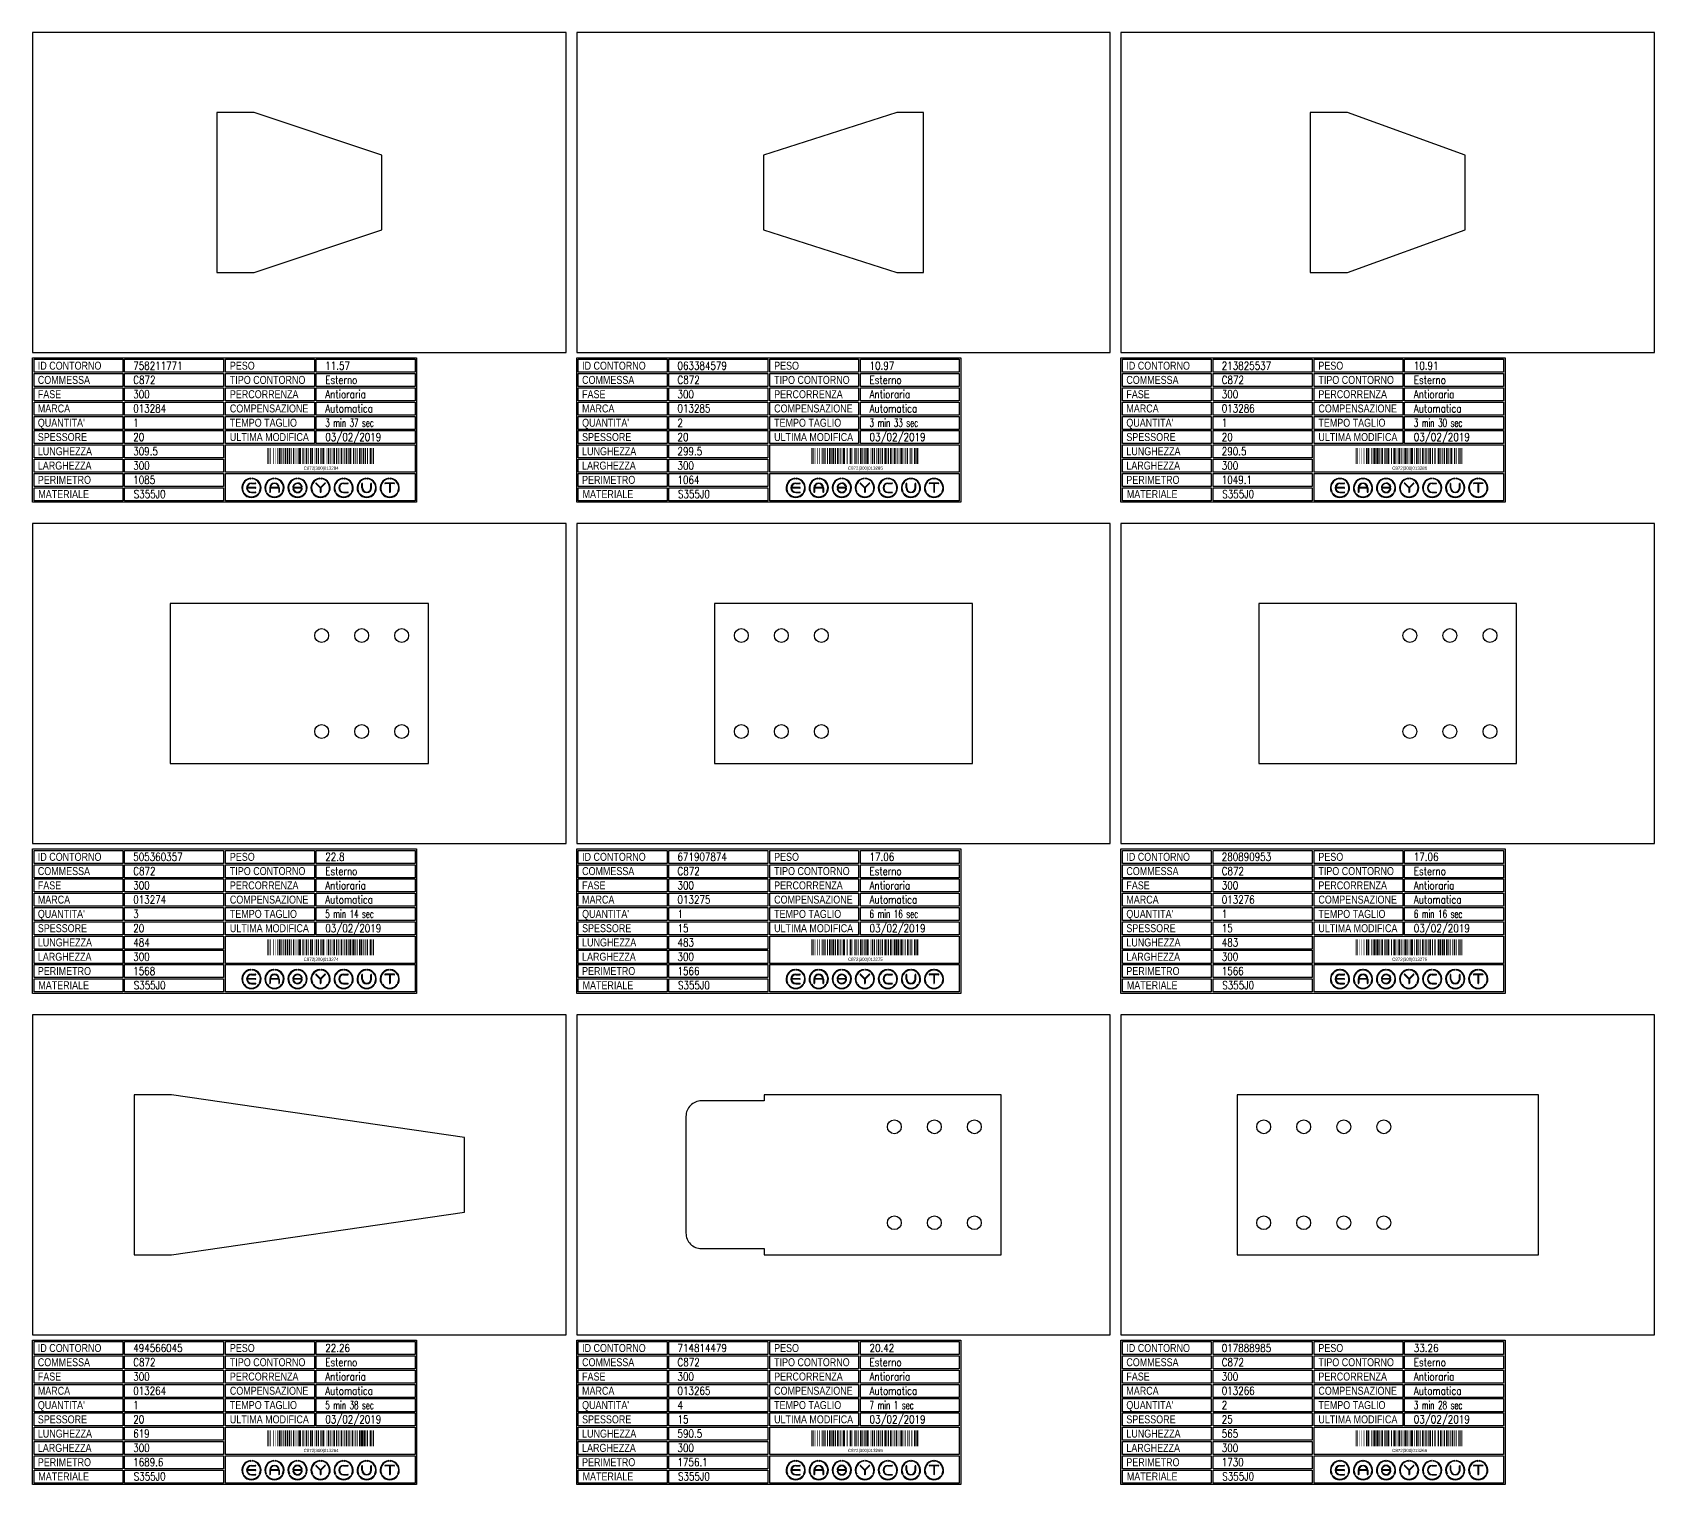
# Model space of a CAD drawing. Header units: millimetres. Extents: x 10000 to 53102, y 10000 to 35064.
# Drawn here: x 17140 to 20180, y 31420 to 34143 of the extents above; entities that cross this region are included whole.
import ezdxf
from ezdxf.enums import TextEntityAlignment as Align

# ---------------------------------------------------------------- set-up
doc = ezdxf.new("R2010")
doc.units = ezdxf.units.MM
doc.styles.add('EasyCutStyle', font='romans.shx', dxfattribs={"width": 0.8})
doc.styles.add('EasyCutStyle1', font='arial.ttf', dxfattribs={"width": 0.8})

# ---------------------------------------------------------------- blocks, each defined once
blk = doc.blocks.new('BlockShape01')
at = {"color": 253}
blk.add_lwpolyline([(0, 0), (720, 0), (720, -271), (0, -271)], close=True, dxfattribs=at)
at = {"color": 2}
for points in [[(3, -2.9), (169.3, -2.9), (169.3, -27.3), (3, -27.3)], [(3, -2.9), (169.3, -2.9), (169.3, -27.3), (3, -27.3)], [(3, -29.6), (169.3, -29.6), (169.3, -54), (3, -54)], [(361.9, -2.9), (528.3, -2.9), (528.3, -27.3), (361.9, -27.3)], [(361.9, -29.6), (528.3, -29.6), (528.3, -54), (361.9, -54)], [(3, -56.4), (169.3, -56.4), (169.3, -80.8), (3, -80.8)], [(361.9, -56.4), (528.3, -56.4), (528.3, -80.8), (361.9, -80.8)], [(3, -83.1), (169.3, -83.1), (169.3, -107.6), (3, -107.6)], [(361.9, -83.1), (528.3, -83.1), (528.3, -107.6), (361.9, -107.6)], [(3, -109.9), (169.3, -109.9), (169.3, -134.3), (3, -134.3)], [(361.9, -109.9), (528.3, -109.9), (528.3, -134.3), (361.9, -134.3)], [(3, -136.7), (169.3, -136.7), (169.3, -161.1), (3, -161.1)], [(361.9, -136.7), (528.3, -136.7), (528.3, -161.1), (361.9, -161.1)], [(3, -163.4), (169.3, -163.4), (169.3, -187.9), (3, -187.9)], [(3, -190.2), (169.3, -190.2), (169.3, -214.6), (3, -214.6)], [(3, -217), (169.3, -217), (169.3, -241.4), (3, -241.4)], [(3, -243.7), (169.3, -243.7), (169.3, -268.1), (3, -268.1)]]:
    blk.add_lwpolyline(points, close=True, dxfattribs=at)
at = {"color": 1}
for points in [[(172.7, -2.9), (358.1, -2.9), (358.1, -27.3), (172.7, -27.3)], [(172.7, -29.6), (358.1, -29.6), (358.1, -54), (172.7, -54)], [(531.6, -2.9), (717, -2.9), (717, -27.3), (531.6, -27.3)], [(531.6, -29.6), (717, -29.6), (717, -54), (531.6, -54)], [(172.7, -56.4), (358.1, -56.4), (358.1, -80.8), (172.7, -80.8)], [(531.6, -56.4), (717, -56.4), (717, -80.8), (531.6, -80.8)], [(172.7, -83.1), (358.1, -83.1), (358.1, -107.6), (172.7, -107.6)], [(531.6, -83.1), (717, -83.1), (717, -107.6), (531.6, -107.6)], [(172.7, -109.9), (358.1, -109.9), (358.1, -134.3), (172.7, -134.3)], [(531.6, -109.9), (717, -109.9), (717, -134.3), (531.6, -134.3)], [(172.7, -136.7), (358.1, -136.7), (358.1, -161.1), (172.7, -161.1)], [(531.6, -136.7), (717, -136.7), (717, -161.1), (531.6, -161.1)], [(172.7, -163.4), (358.1, -163.4), (358.1, -187.9), (172.7, -187.9)], [(361.9, -163.4), (717, -163.4), (717, -214.6), (361.9, -214.6)], [(172.7, -190.2), (358.1, -190.2), (358.1, -214.6), (172.7, -214.6)], [(172.7, -217), (358.1, -217), (358.1, -241.4), (172.7, -241.4)], [(361.9, -217), (717, -217), (717, -268.1), (361.9, -268.1)], [(172.7, -243.7), (358.1, -243.7), (358.1, -268.1), (172.7, -268.1)]]:
    blk.add_lwpolyline(points, close=True, dxfattribs=at)
at = {"color": 161, "style": 'EasyCutStyle1', "width": 0.8}
for s, p in [('ID CONTORNO', (10.1, -22.4)), ('PESO', (370, -22.4)), ('COMMESSA', (10.1, -49.1)), ('FASE', (10.1, -75.9)), ('TIPO CONTORNO', (370, -49.1)), ('PERCORRENZA', (370, -75.9)), ('MARCA', (10.1, -102.6)), ('COMPENSAZIONE', (370, -102.6)), ("QUANTITA'", (10.1, -129.4)), ('TEMPO TAGLIO', (370, -129.4)), ('SPESSORE', (10.1, -156.2)), ('ULTIMA MODIFICA', (370, -156.2)), ('LUNGHEZZA', (10.1, -182.9)), ('LARGHEZZA', (10.1, -209.7)), ('PERIMETRO', (10.1, -236.5)), ('MATERIALE', (11, -263.2))]:
    blk.add_text(s, height=15, dxfattribs=at).set_placement(p)
at = {"style": 'EasyCutStyle'}
for tag, p, width in [('IDSHAPE', (188.9, -22.4), 0.8), ('WEIGTHSHAPE', (548.8, -22.4), 0.8), ('ORDERSHAPE', (188.9, -49.1), 0.8), ('TYPESHAPE', (548.8, -49.1), 0.8), ('PHASESHAPE', (188.9, -75.9), 0.8), ('MKSHAPE', (188.9, -102.6), 0.8), ('JOUSHAPE', (548.8, -75.9), 0.8), ('COMPSHAPE', (548.8, -102.6), 0.8), ('QTASHAPE', (188.9, -129.4), 0.8), ('TIMECUTSHAPE', (548.8, -129.4), 0.65), ('TKSHAPE', (188.9, -156.2), 0.8), ('LASTMODIFYSHAPE', (548.8, -156.2), 0.8), ('LENGTHSHAPE', (188.9, -182.9), 0.8), ('HEIGHTSHAPE', (188.9, -209.7), 0.8), ('PERIMETERSHAPE', (188.9, -236.5), 0.8), ('MATSHAPE', (189.8, -263.2), 0.8)]:
    blk.add_attdef(tag, p, '', height=15, dxfattribs=dict(at, width=width))
blk = doc.blocks.new('Logo')
for color, points in [(140, [(-144.9, -7.2, -1), (-145.9, -7.6, -0.520567), (-131.2, 17.9, -1), (-131.1, 16.9, 0.520567)]), (256, [(-121.7, 0.5), (-137.5, 0.5, -0.394366), (-129.6, 7.9), (-121.7, 7.9, 1), (-121.7, 9), (-129.6, 9, 1), (-129.6, -9), (-121.7, -9, 1), (-121.7, -7.9), (-129.6, -7.9, -0.394366), (-137.5, -0.5), (-121.7, -0.5, 1)]), (140, [(-114.3, -7.2, 1), (-113.3, -7.6, 0.520567), (-128, 17.9, 0.916853), (-128.2, 16.9, 0.043377), (-128.1, 16.9, -0.520567)]), (140, [(-101.7, -7.2, -1), (-102.7, -7.6, -0.520567), (-88, 17.9, -1), (-87.9, 16.9, 0.520567)]), (140, [(-71.1, -7.2, 1), (-70.1, -7.6, 0.520567), (-84.8, 17.9, 1), (-84.9, 16.9, -0.520567)]), (140, [(-58.5, -7.2, -1), (-59.5, -7.6, -0.520567), (-44.8, 17.9, -1), (-44.7, 16.9, 0.520567)]), (256, [(-36.6, -0.5, -0.486114), (-35.5, -1.9, -0.776377), (-50.9, -2, 1), (-51.9, -2.3, 0.776377), (-34.5, -2.1, 0.486114), (-36.6, 0.5), (-49.8, 0.5, -0.486114), (-50.9, 1.9, -0.776377), (-35.5, 2, 1), (-34.5, 2.3, 0.776377), (-51.9, 2.1, 0.486114), (-49.8, -0.5)]), (140, [(-27.9, -7.2, 1), (-26.9, -7.6, 0.520567), (-41.6, 17.9, 1), (-41.7, 16.9, -0.520567)]), (140, [(-15.3, -7.2, -1), (-16.3, -7.6, -0.520567), (-1.6, 17.9, -1), (-1.5, 16.9, 0.520567)]), (256, [(0, 0.8), (-8.1, 8.8, 1), (-8.8, 8.1), (-0.5, -0.2), (-0.5, -7.9, 1), (0.5, -7.9), (0.5, -0.2), (8.8, 8.1, 1), (8.1, 8.8)]), (140, [(15.3, -7.2, 1), (16.3, -7.6, 0.520567), (1.6, 17.9, 1), (1.5, 16.9, -0.520567)]), (140, [(27.9, -7.2, -1), (26.9, -7.6, -0.520567), (41.6, 17.9, -1), (41.7, 16.9, 0.520567)]), (256, [(43.2, -9), (51.1, -9, 1), (51.1, -7.9), (43.2, -7.9, -1), (43.2, 7.9), (51.1, 7.9, 1), (51.1, 9), (43.2, 9, 1)]), (140, [(58.5, -7.2, 1), (59.5, -7.6, 0.520567), (44.8, 17.9, 1), (44.7, 16.9, -0.520567)]), (140, [(71.1, -7.2, -1), (70.1, -7.6, -0.520567), (84.8, 17.9, -1), (84.9, 16.9, 0.520567)]), (256, [(78.5, 0), (78.5, 7.9, 1), (77.4, 7.9), (77.4, 0, 1), (95.4, 0), (95.4, 7.9, 1), (94.3, 7.9), (94.3, 0, -1)]), (140, [(101.7, -7.2, 1), (102.7, -7.6, 0.520567), (88, 17.9, 1), (87.9, 16.9, -0.520567)]), (140, [(114.3, -7.2, -1), (113.3, -7.6, -0.520567), (128, 17.9, -1), (128.1, 16.9, 0.520567)]), (256, [(121.1, 9, 1), (121.1, 7.9), (129.1, 7.9), (129.1, -7.9, 1), (130.1, -7.9), (130.1, 7.9), (138.1, 7.9, 1), (138.1, 9)]), (140, [(144.9, -7.2, 1), (145.9, -7.6, 0.520567), (131.2, 17.9, 1), (131.1, 16.9, -0.520567)]), (140, [(-114.9, -10.3, 1), (-115.7, -9.7, -0.520567), (-143.5, -9.7, 1), (-144.3, -10.3, 0.520567)]), (140, [(-71.7, -10.3, 1), (-72.5, -9.7, -0.520567), (-100.3, -9.7, 1), (-101.1, -10.3, 0.520567)]), (140, [(-28.5, -10.3, 1), (-29.3, -9.7, -0.520567), (-57.1, -9.7, 1), (-57.9, -10.3, 0.520567)]), (140, [(14.7, -10.3, 1), (13.9, -9.7, -0.520567), (-13.9, -9.7, 1), (-14.7, -10.3, 0.520567)]), (140, [(57.9, -10.3, 1), (57.1, -9.7, -0.520567), (29.3, -9.7, 1), (28.5, -10.3, 0.520567)]), (140, [(101.1, -10.3, 1), (100.3, -9.7, -0.520567), (72.5, -9.7, 1), (71.7, -10.3, 0.520567)]), (140, [(144.3, -10.3, 1), (143.5, -9.7, -0.520567), (115.7, -9.7, 1), (114.9, -10.3, 0.520567)])]:
    blk.add_hatch(color=color).paths.add_polyline_path(points)
h = blk.add_hatch(color=256)
h.paths.add_polyline_path([(-78.5, -0.5), (-78.5, -7.9, 1), (-77.4, -7.9), (-77.4, 0, 1), (-95.4, 0), (-95.4, -7.9, 1), (-94.3, -7.9), (-94.3, -0.5)])
h.paths.add_polyline_path([(-94.3, 0.5, -0.933992), (-78.5, 0.5)], flags=16)
for p, q in [((-121.7, 0.5), (-137.5, 0.5)), ((-129.6, 9), (-121.7, 9)), ((-129.6, 7.9), (-121.7, 7.9)), ((-95.4, 0), (-95.4, -7.9)), ((-78.5, 0.5), (-94.3, 0.5)), ((-77.4, 0), (-77.4, -7.9)), ((-36.6, 0.5), (-49.8, 0.5)), ((-0.5, -0.2), (-8.8, 8.1)), ((0, 0.8), (-8.1, 8.8)), ((0, 0.8), (8.1, 8.8)), ((0.5, -0.2), (8.8, 8.1)), ((43.2, 9), (51.1, 9)), ((43.2, 7.9), (51.1, 7.9)), ((77.4, 0), (77.4, 7.9)), ((78.5, 0), (78.5, 7.9)), ((94.3, 0), (94.3, 7.9)), ((95.4, 0), (95.4, 7.9)), ((138.1, 9), (121.1, 9)), ((129.1, 7.9), (121.1, 7.9)), ((129.1, 7.9), (129.1, -7.9)), ((130.1, 7.9), (130.1, -7.9)), ((138.1, 7.9), (130.1, 7.9)), ((-121.7, -0.5), (-137.5, -0.5)), ((-129.6, -7.9), (-121.7, -7.9)), ((-129.6, -9), (-121.7, -9)), ((-94.3, -0.5), (-94.3, -7.9)), ((-78.5, -0.5), (-94.3, -0.5)), ((-78.5, -0.5), (-78.5, -7.9)), ((-36.6, -0.5), (-49.8, -0.5)), ((-0.5, -0.2), (-0.5, -7.9)), ((0.5, -0.2), (0.5, -7.9)), ((43.2, -7.9), (51.1, -7.9)), ((43.2, -9), (51.1, -9))]:
    blk.add_line(p, q)
at = {"color": 140}
for centre, radius, start, end in [((-129.6, 0), 18, 95, 205), ((-129.6, 0), 16.9, 95, 205), ((-131.1, 17.4), 0.54, 275, 95), ((-128.1, 17.4), 0.54, 85, 265), ((-129.6, 0), 16.9, 335, 85), ((-129.6, 0), 18, 335, 85), ((-86.4, 0), 18, 95, 205), ((-86.4, 0), 16.9, 95, 205), ((-87.9, 17.4), 0.54, 275, 95), ((-84.9, 17.4), 0.54, 85, 265), ((-86.4, 0), 16.9, 335, 85), ((-86.4, 0), 18, 335, 85), ((-43.2, 0), 18, 95, 205), ((-43.2, 0), 16.9, 95, 205), ((-44.7, 17.4), 0.54, 275, 95), ((-41.7, 17.4), 0.54, 85, 265), ((-43.2, 0), 16.9, 335, 85), ((-43.2, 0), 18, 335, 85), ((0, 0), 18, 95, 205), ((0, 0), 16.9, 95, 205), ((-1.5, 17.4), 0.54, 275, 95), ((1.5, 17.4), 0.54, 85, 265), ((0, 0), 16.9, 335, 85), ((0, 0), 18, 335, 85), ((43.2, 0), 18, 95, 205), ((43.2, 0), 16.9, 95, 205), ((41.7, 17.4), 0.54, 275, 95), ((44.7, 17.4), 0.54, 85, 265), ((43.2, 0), 16.9, 335, 85), ((43.2, 0), 18, 335, 85), ((86.4, 0), 18, 95, 205), ((86.4, 0), 16.9, 95, 205), ((84.9, 17.4), 0.54, 275, 95), ((87.9, 17.4), 0.54, 85, 265), ((86.4, 0), 16.9, 335, 85), ((86.4, 0), 18, 335, 85), ((129.6, 0), 18, 95, 205), ((129.6, 0), 16.9, 95, 205), ((128.1, 17.4), 0.54, 275, 95), ((131.1, 17.4), 0.54, 85, 265), ((129.6, 0), 16.9, 335, 85), ((129.6, 0), 18, 335, 85), ((-145.4, -7.4), 0.54, 205, 25), ((-143.9, -10), 0.54, 35, 215), ((-129.6, 0), 18, 215, 325), ((-129.6, 0), 16.9, 215, 325), ((-115.3, -10), 0.54, 325, 145), ((-113.8, -7.4), 0.54, 155, 335), ((-102.2, -7.4), 0.54, 205, 25), ((-100.7, -10), 0.54, 35, 215), ((-86.4, 0), 18, 215, 325), ((-86.4, 0), 16.9, 215, 325), ((-72.1, -10), 0.54, 325, 145), ((-70.6, -7.4), 0.54, 155, 335), ((-59, -7.4), 0.54, 205, 25), ((-57.5, -10), 0.54, 35, 215), ((-43.2, 0), 18, 215, 325), ((-43.2, 0), 16.9, 215, 325), ((-28.9, -10), 0.54, 325, 145), ((-27.4, -7.4), 0.54, 155, 335), ((-15.8, -7.4), 0.54, 205, 25), ((-14.3, -10), 0.54, 35, 215), ((0, 0), 18, 215, 325), ((0, 0), 16.9, 215, 325), ((14.3, -10), 0.54, 325, 145), ((15.8, -7.4), 0.54, 155, 335), ((27.4, -7.4), 0.54, 205, 25), ((28.9, -10), 0.54, 35, 215), ((43.2, 0), 18, 215, 325), ((43.2, 0), 16.9, 215, 325), ((57.5, -10), 0.54, 325, 145), ((59, -7.4), 0.54, 155, 335), ((70.6, -7.4), 0.54, 205, 25), ((72.1, -10), 0.54, 35, 215), ((86.4, 0), 18, 215, 325), ((86.4, 0), 16.9, 215, 325), ((100.7, -10), 0.54, 325, 145), ((102.2, -7.4), 0.54, 155, 335), ((113.8, -7.4), 0.54, 205, 25), ((115.3, -10), 0.54, 35, 215), ((129.6, 0), 18, 215, 325), ((129.6, 0), 16.9, 215, 325), ((143.9, -10), 0.54, 325, 145), ((145.4, -7.4), 0.54, 155, 335)]:
    blk.add_arc(centre, radius, start, end, dxfattribs=at)
for centre, radius, start, end in [((-129.6, 0), 9, 90, 270), ((-129.6, 0), 7.92, 90, 176.0904), ((-121.7, 8.5), 0.54, 270, 90), ((-121.7, 0), 0.54, 270, 90), ((-86.4, 0), 9, 0, 180), ((-86.4, 0), 7.92, 3.9096, 176.0904), ((-49.8, 1.6), 2.16, 166.2998, 270), ((-43.2, 0), 9, 15, 166.2998), ((-43.2, 0), 7.92, 15, 166.2998), ((-49.8, 1.6), 1.08, 166.2998, 270), ((-36.6, -1.6), 2.16, 346.2998, 90), ((-35, 2.2), 0.54, 195, 15), ((-8.5, 8.5), 0.54, 45, 225), ((8.5, 8.5), 0.54, 315, 135), ((43.2, 0), 9, 90, 270), ((43.2, 0), 7.92, 90, 270), ((51.1, 8.5), 0.54, 270, 90), ((77.9, 7.9), 0.54, 0, 180), ((86.4, 0), 9, 180, 0), ((86.4, 0), 7.92, 180, 0), ((94.9, 7.9), 0.54, 0, 180), ((121.1, 8.5), 0.54, 90, 270), ((138.1, 8.5), 0.54, 270, 90), ((-129.6, 0), 7.92, 183.9096, 270), ((-121.7, -8.5), 0.54, 270, 90), ((-94.9, -7.9), 0.54, 180, 0), ((-77.9, -7.9), 0.54, 180, 0), ((-51.4, -2.2), 0.54, 15, 195), ((-43.2, 0), 9, 195, 346.2998), ((-43.2, 0), 7.92, 195, 346.2998), ((-36.6, -1.6), 1.08, 346.2998, 90), ((0, -7.9), 0.54, 180, 0), ((51.1, -8.5), 0.54, 270, 90), ((129.6, -7.9), 0.54, 180, 0)]:
    blk.add_arc(centre, radius, start, end)
blk = doc.blocks.new('494566045_128', base_point=(349.5, -370))
at = {"linetype": 'Continuous'}
for points, const_width in [([(350.5, -370), (350.5, -340)], 2), ([(353, -370), (353, -340)], 1), ([(356, -370), (356, -340)], 1), ([(361, -370), (361, -340)], 1), ([(365, -370), (365, -340)], 1), ([(369.5, -370), (369.5, -340)], 2), ([(373, -370), (373, -340)], 3), ([(376, -370), (376, -340)], 1), ([(379.5, -370), (379.5, -340)], 2), ([(384, -370), (384, -340)], 3), ([(387.5, -370), (387.5, -340)], 2), ([(391, -370), (391, -340)], 3), ([(394.5, -370), (394.5, -340)], 2), ([(399, -370), (399, -340)], 3), ([(403, -370), (403, -340)], 1), ([(405, -370), (405, -340)], 1), ([(407, -370), (407, -340)], 1), ([(410.5, -370), (410.5, -340)], 4), ([(416.5, -370), (416.5, -340)], 2), ([(420, -370), (420, -340)], 1), ([(423, -370), (423, -340)], 3), ([(427, -370), (427, -340)], 1), ([(431, -370), (431, -340)], 3), ([(434.5, -370), (434.5, -340)], 2), ([(438, -370), (438, -340)], 1), ([(442, -370), (442, -340)], 3), ([(445.5, -370), (445.5, -340)], 2), ([(449, -370), (449, -340)], 1), ([(451, -370), (451, -340)], 1), ([(454.5, -370), (454.5, -340)], 4), ([(460, -370), (460, -340)], 1), ([(464, -370), (464, -340)], 3), ([(467.5, -370), (467.5, -340)], 2), ([(471, -370), (471, -340)], 1), ([(475, -370), (475, -340)], 3), ([(479.5, -370), (479.5, -340)], 2), ([(482.5, -370), (482.5, -340)], 2), ([(486, -370), (486, -340)], 1), ([(489, -370), (489, -340)], 3), ([(493.5, -370), (493.5, -340)], 2), ([(498, -370), (498, -340)], 3), ([(502, -370), (502, -340)], 1), ([(504.5, -370), (504.5, -340)], 2), ([(509, -370), (509, -340)], 3), ([(512, -370), (512, -340)], 1), ([(515.5, -370), (515.5, -340)], 2), ([(519, -370), (519, -340)], 1), ([(523, -370), (523, -340)], 3), ([(527.5, -370), (527.5, -340)], 4), ([(531.5, -370), (531.5, -340)], 2), ([(534.5, -370), (534.5, -340)], 2), ([(537.5, -370), (537.5, -340)], 2), ([(543, -370), (543, -340)], 3), ([(546, -370), (546, -340)], 1), ([(548.5, -370), (548.5, -340)], 2)]:
    blk.add_lwpolyline(points, dxfattribs=dict(at, const_width=const_width))
blk.add_text('C872|300|013264', height=6).set_placement((450.5, -380.5), align=Align.CENTER)
blk = doc.blocks.new('714814479_128', base_point=(335.2, -370))
at = {"linetype": 'Continuous'}
for points, const_width in [([(336.2, -370), (336.2, -340)], 2), ([(338.7, -370), (338.7, -340)], 1), ([(341.7, -370), (341.7, -340)], 1), ([(346.7, -370), (346.7, -340)], 1), ([(350.7, -370), (350.7, -340)], 1), ([(355.2, -370), (355.2, -340)], 2), ([(358.7, -370), (358.7, -340)], 3), ([(361.7, -370), (361.7, -340)], 1), ([(365.2, -370), (365.2, -340)], 2), ([(369.7, -370), (369.7, -340)], 3), ([(373.2, -370), (373.2, -340)], 2), ([(376.7, -370), (376.7, -340)], 3), ([(380.2, -370), (380.2, -340)], 2), ([(384.7, -370), (384.7, -340)], 3), ([(388.7, -370), (388.7, -340)], 1), ([(390.7, -370), (390.7, -340)], 1), ([(392.7, -370), (392.7, -340)], 1), ([(396.2, -370), (396.2, -340)], 4), ([(402.2, -370), (402.2, -340)], 2), ([(405.7, -370), (405.7, -340)], 1), ([(408.7, -370), (408.7, -340)], 3), ([(412.7, -370), (412.7, -340)], 1), ([(416.7, -370), (416.7, -340)], 3), ([(420.2, -370), (420.2, -340)], 2), ([(423.7, -370), (423.7, -340)], 1), ([(427.7, -370), (427.7, -340)], 3), ([(431.2, -370), (431.2, -340)], 2), ([(434.7, -370), (434.7, -340)], 1), ([(436.7, -370), (436.7, -340)], 1), ([(440.2, -370), (440.2, -340)], 4), ([(445.7, -370), (445.7, -340)], 1), ([(449.7, -370), (449.7, -340)], 3), ([(453.2, -370), (453.2, -340)], 2), ([(456.7, -370), (456.7, -340)], 1), ([(460.7, -370), (460.7, -340)], 3), ([(465.2, -370), (465.2, -340)], 2), ([(468.2, -370), (468.2, -340)], 2), ([(471.7, -370), (471.7, -340)], 1), ([(474.7, -370), (474.7, -340)], 3), ([(479.2, -370), (479.2, -340)], 2), ([(483.7, -370), (483.7, -340)], 3), ([(487.7, -370), (487.7, -340)], 1), ([(490.2, -370), (490.2, -340)], 2), ([(494.7, -370), (494.7, -340)], 3), ([(497.7, -370), (497.7, -340)], 1), ([(501.2, -370), (501.2, -340)], 2), ([(504.7, -370), (504.7, -340)], 3), ([(508.7, -370), (508.7, -340)], 1), ([(511.7, -370), (511.7, -340)], 1), ([(514.7, -370), (514.7, -340)], 1), ([(518.2, -370), (518.2, -340)], 2), ([(523.2, -370), (523.2, -340)], 2), ([(528.7, -370), (528.7, -340)], 3), ([(531.7, -370), (531.7, -340)], 1), ([(534.2, -370), (534.2, -340)], 2)]:
    blk.add_lwpolyline(points, dxfattribs=dict(at, const_width=const_width))
blk.add_text('C872|300|013265', height=6).set_placement((436.2, -380.5), align=Align.CENTER)
blk = doc.blocks.new('017888985_128', base_point=(322.5, -370))
at = {"linetype": 'Continuous'}
for points, const_width in [([(323.5, -370), (323.5, -340)], 2), ([(326, -370), (326, -340)], 1), ([(329, -370), (329, -340)], 1), ([(334, -370), (334, -340)], 1), ([(338, -370), (338, -340)], 1), ([(342.5, -370), (342.5, -340)], 2), ([(346, -370), (346, -340)], 3), ([(349, -370), (349, -340)], 1), ([(352.5, -370), (352.5, -340)], 2), ([(357, -370), (357, -340)], 3), ([(360.5, -370), (360.5, -340)], 2), ([(364, -370), (364, -340)], 3), ([(367.5, -370), (367.5, -340)], 2), ([(372, -370), (372, -340)], 3), ([(376, -370), (376, -340)], 1), ([(378, -370), (378, -340)], 1), ([(380, -370), (380, -340)], 1), ([(383.5, -370), (383.5, -340)], 4), ([(389.5, -370), (389.5, -340)], 2), ([(393, -370), (393, -340)], 1), ([(396, -370), (396, -340)], 3), ([(400, -370), (400, -340)], 1), ([(404, -370), (404, -340)], 3), ([(407.5, -370), (407.5, -340)], 2), ([(411, -370), (411, -340)], 1), ([(415, -370), (415, -340)], 3), ([(418.5, -370), (418.5, -340)], 2), ([(422, -370), (422, -340)], 1), ([(424, -370), (424, -340)], 1), ([(427.5, -370), (427.5, -340)], 4), ([(433, -370), (433, -340)], 1), ([(437, -370), (437, -340)], 3), ([(440.5, -370), (440.5, -340)], 2), ([(444, -370), (444, -340)], 1), ([(448, -370), (448, -340)], 3), ([(452.5, -370), (452.5, -340)], 2), ([(455.5, -370), (455.5, -340)], 2), ([(459, -370), (459, -340)], 1), ([(462, -370), (462, -340)], 3), ([(466.5, -370), (466.5, -340)], 2), ([(471, -370), (471, -340)], 3), ([(475, -370), (475, -340)], 1), ([(477.5, -370), (477.5, -340)], 2), ([(482, -370), (482, -340)], 3), ([(485, -370), (485, -340)], 1), ([(488.5, -370), (488.5, -340)], 2), ([(493, -370), (493, -340)], 3), ([(496, -370), (496, -340)], 1), ([(499.5, -370), (499.5, -340)], 2), ([(504, -370), (504, -340)], 3), ([(508, -370), (508, -340)], 1), ([(510.5, -370), (510.5, -340)], 2), ([(516, -370), (516, -340)], 3), ([(519, -370), (519, -340)], 1), ([(521.5, -370), (521.5, -340)], 2)]:
    blk.add_lwpolyline(points, dxfattribs=dict(at, const_width=const_width))
blk.add_text('C872|300|013266', height=6).set_placement((423.5, -380.5), align=Align.CENTER)
blk = doc.blocks.new('505360357_128', base_point=(282, -370))
at = {"linetype": 'Continuous'}
for points, const_width in [([(283, -370), (283, -340)], 2), ([(285.5, -370), (285.5, -340)], 1), ([(288.5, -370), (288.5, -340)], 1), ([(293.5, -370), (293.5, -340)], 1), ([(297.5, -370), (297.5, -340)], 1), ([(302, -370), (302, -340)], 2), ([(305.5, -370), (305.5, -340)], 3), ([(308.5, -370), (308.5, -340)], 1), ([(312, -370), (312, -340)], 2), ([(316.5, -370), (316.5, -340)], 3), ([(320, -370), (320, -340)], 2), ([(323.5, -370), (323.5, -340)], 3), ([(327, -370), (327, -340)], 2), ([(331.5, -370), (331.5, -340)], 3), ([(335.5, -370), (335.5, -340)], 1), ([(337.5, -370), (337.5, -340)], 1), ([(339.5, -370), (339.5, -340)], 1), ([(343, -370), (343, -340)], 4), ([(349, -370), (349, -340)], 2), ([(352.5, -370), (352.5, -340)], 1), ([(355.5, -370), (355.5, -340)], 3), ([(359.5, -370), (359.5, -340)], 1), ([(363.5, -370), (363.5, -340)], 3), ([(367, -370), (367, -340)], 2), ([(370.5, -370), (370.5, -340)], 1), ([(374.5, -370), (374.5, -340)], 3), ([(378, -370), (378, -340)], 2), ([(381.5, -370), (381.5, -340)], 1), ([(383.5, -370), (383.5, -340)], 1), ([(387, -370), (387, -340)], 4), ([(392.5, -370), (392.5, -340)], 1), ([(396.5, -370), (396.5, -340)], 3), ([(400, -370), (400, -340)], 2), ([(403.5, -370), (403.5, -340)], 1), ([(407.5, -370), (407.5, -340)], 3), ([(412, -370), (412, -340)], 2), ([(415, -370), (415, -340)], 2), ([(418.5, -370), (418.5, -340)], 1), ([(421.5, -370), (421.5, -340)], 3), ([(426, -370), (426, -340)], 2), ([(430.5, -370), (430.5, -340)], 3), ([(434.5, -370), (434.5, -340)], 1), ([(437.5, -370), (437.5, -340)], 3), ([(441, -370), (441, -340)], 2), ([(444.5, -370), (444.5, -340)], 3), ([(448, -370), (448, -340)], 2), ([(451.5, -370), (451.5, -340)], 1), ([(455.5, -370), (455.5, -340)], 3), ([(459, -370), (459, -340)], 2), ([(463, -370), (463, -340)], 2), ([(467, -370), (467, -340)], 2), ([(470, -370), (470, -340)], 2), ([(475.5, -370), (475.5, -340)], 3), ([(478.5, -370), (478.5, -340)], 1), ([(481, -370), (481, -340)], 2)]:
    blk.add_lwpolyline(points, dxfattribs=dict(at, const_width=const_width))
blk.add_text('C872|300|013274', height=6).set_placement((383, -380.5), align=Align.CENTER)
blk = doc.blocks.new('671907874_128', base_point=(281.5, -370))
at = {"linetype": 'Continuous'}
for points, const_width in [([(282.5, -370), (282.5, -340)], 2), ([(285, -370), (285, -340)], 1), ([(288, -370), (288, -340)], 1), ([(293, -370), (293, -340)], 1), ([(297, -370), (297, -340)], 1), ([(301.5, -370), (301.5, -340)], 2), ([(305, -370), (305, -340)], 3), ([(308, -370), (308, -340)], 1), ([(311.5, -370), (311.5, -340)], 2), ([(316, -370), (316, -340)], 3), ([(319.5, -370), (319.5, -340)], 2), ([(323, -370), (323, -340)], 3), ([(326.5, -370), (326.5, -340)], 2), ([(331, -370), (331, -340)], 3), ([(335, -370), (335, -340)], 1), ([(337, -370), (337, -340)], 1), ([(339, -370), (339, -340)], 1), ([(342.5, -370), (342.5, -340)], 4), ([(348.5, -370), (348.5, -340)], 2), ([(352, -370), (352, -340)], 1), ([(355, -370), (355, -340)], 3), ([(359, -370), (359, -340)], 1), ([(363, -370), (363, -340)], 3), ([(366.5, -370), (366.5, -340)], 2), ([(370, -370), (370, -340)], 1), ([(374, -370), (374, -340)], 3), ([(377.5, -370), (377.5, -340)], 2), ([(381, -370), (381, -340)], 1), ([(383, -370), (383, -340)], 1), ([(386.5, -370), (386.5, -340)], 4), ([(392, -370), (392, -340)], 1), ([(396, -370), (396, -340)], 3), ([(399.5, -370), (399.5, -340)], 2), ([(403, -370), (403, -340)], 1), ([(407, -370), (407, -340)], 3), ([(411.5, -370), (411.5, -340)], 2), ([(414.5, -370), (414.5, -340)], 2), ([(418, -370), (418, -340)], 1), ([(421, -370), (421, -340)], 3), ([(425.5, -370), (425.5, -340)], 2), ([(430, -370), (430, -340)], 3), ([(434, -370), (434, -340)], 1), ([(437, -370), (437, -340)], 3), ([(440.5, -370), (440.5, -340)], 2), ([(444, -370), (444, -340)], 3), ([(447.5, -370), (447.5, -340)], 2), ([(451, -370), (451, -340)], 3), ([(455, -370), (455, -340)], 1), ([(458, -370), (458, -340)], 1), ([(462, -370), (462, -340)], 3), ([(466.5, -370), (466.5, -340)], 2), ([(469.5, -370), (469.5, -340)], 2), ([(475, -370), (475, -340)], 3), ([(478, -370), (478, -340)], 1), ([(480.5, -370), (480.5, -340)], 2)]:
    blk.add_lwpolyline(points, dxfattribs=dict(at, const_width=const_width))
blk.add_text('C872|300|013275', height=6).set_placement((382.5, -380.5), align=Align.CENTER)
blk = doc.blocks.new('280890953_128', base_point=(281.5, -370))
at = {"linetype": 'Continuous'}
for points, const_width in [([(282.5, -370), (282.5, -340)], 2), ([(285, -370), (285, -340)], 1), ([(288, -370), (288, -340)], 1), ([(293, -370), (293, -340)], 1), ([(297, -370), (297, -340)], 1), ([(301.5, -370), (301.5, -340)], 2), ([(305, -370), (305, -340)], 3), ([(308, -370), (308, -340)], 1), ([(311.5, -370), (311.5, -340)], 2), ([(316, -370), (316, -340)], 3), ([(319.5, -370), (319.5, -340)], 2), ([(323, -370), (323, -340)], 3), ([(326.5, -370), (326.5, -340)], 2), ([(331, -370), (331, -340)], 3), ([(335, -370), (335, -340)], 1), ([(337, -370), (337, -340)], 1), ([(339, -370), (339, -340)], 1), ([(342.5, -370), (342.5, -340)], 4), ([(348.5, -370), (348.5, -340)], 2), ([(352, -370), (352, -340)], 1), ([(355, -370), (355, -340)], 3), ([(359, -370), (359, -340)], 1), ([(363, -370), (363, -340)], 3), ([(366.5, -370), (366.5, -340)], 2), ([(370, -370), (370, -340)], 1), ([(374, -370), (374, -340)], 3), ([(377.5, -370), (377.5, -340)], 2), ([(381, -370), (381, -340)], 1), ([(383, -370), (383, -340)], 1), ([(386.5, -370), (386.5, -340)], 4), ([(392, -370), (392, -340)], 1), ([(396, -370), (396, -340)], 3), ([(399.5, -370), (399.5, -340)], 2), ([(403, -370), (403, -340)], 1), ([(407, -370), (407, -340)], 3), ([(411.5, -370), (411.5, -340)], 2), ([(414.5, -370), (414.5, -340)], 2), ([(418, -370), (418, -340)], 1), ([(421, -370), (421, -340)], 3), ([(425.5, -370), (425.5, -340)], 2), ([(430, -370), (430, -340)], 3), ([(434, -370), (434, -340)], 1), ([(437, -370), (437, -340)], 3), ([(440.5, -370), (440.5, -340)], 2), ([(444, -370), (444, -340)], 3), ([(447.5, -370), (447.5, -340)], 2), ([(452, -370), (452, -340)], 3), ([(455, -370), (455, -340)], 1), ([(458.5, -370), (458.5, -340)], 2), ([(463.5, -370), (463.5, -340)], 2), ([(466.5, -370), (466.5, -340)], 2), ([(469.5, -370), (469.5, -340)], 2), ([(475, -370), (475, -340)], 3), ([(478, -370), (478, -340)], 1), ([(480.5, -370), (480.5, -340)], 2)]:
    blk.add_lwpolyline(points, dxfattribs=dict(at, const_width=const_width))
blk.add_text('C872|300|013276', height=6).set_placement((382.5, -380.5), align=Align.CENTER)
blk = doc.blocks.new('758211771_128', base_point=(194.75, -370))
at = {"linetype": 'Continuous'}
for points, const_width in [([(195.75, -370), (195.75, -340)], 2), ([(198.25, -370), (198.25, -340)], 1), ([(201.25, -370), (201.25, -340)], 1), ([(206.25, -370), (206.25, -340)], 1), ([(210.25, -370), (210.25, -340)], 1), ([(214.75, -370), (214.75, -340)], 2), ([(218.25, -370), (218.25, -340)], 3), ([(221.25, -370), (221.25, -340)], 1), ([(224.75, -370), (224.75, -340)], 2), ([(229.25, -370), (229.25, -340)], 3), ([(232.75, -370), (232.75, -340)], 2), ([(236.25, -370), (236.25, -340)], 3), ([(239.75, -370), (239.75, -340)], 2), ([(244.25, -370), (244.25, -340)], 3), ([(248.25, -370), (248.25, -340)], 1), ([(250.25, -370), (250.25, -340)], 1), ([(252.25, -370), (252.25, -340)], 1), ([(255.75, -370), (255.75, -340)], 4), ([(261.75, -370), (261.75, -340)], 2), ([(265.25, -370), (265.25, -340)], 1), ([(268.25, -370), (268.25, -340)], 3), ([(272.25, -370), (272.25, -340)], 1), ([(276.25, -370), (276.25, -340)], 3), ([(279.75, -370), (279.75, -340)], 2), ([(283.25, -370), (283.25, -340)], 1), ([(287.25, -370), (287.25, -340)], 3), ([(290.75, -370), (290.75, -340)], 2), ([(294.25, -370), (294.25, -340)], 1), ([(296.25, -370), (296.25, -340)], 1), ([(299.75, -370), (299.75, -340)], 4), ([(305.25, -370), (305.25, -340)], 1), ([(309.25, -370), (309.25, -340)], 3), ([(312.75, -370), (312.75, -340)], 2), ([(316.25, -370), (316.25, -340)], 1), ([(320.25, -370), (320.25, -340)], 3), ([(324.75, -370), (324.75, -340)], 2), ([(327.75, -370), (327.75, -340)], 2), ([(331.25, -370), (331.25, -340)], 1), ([(334.25, -370), (334.25, -340)], 3), ([(338.75, -370), (338.75, -340)], 2), ([(343.25, -370), (343.25, -340)], 3), ([(347.25, -370), (347.25, -340)], 1), ([(350.25, -370), (350.25, -340)], 3), ([(353.25, -370), (353.25, -340)], 1), ([(356.75, -370), (356.75, -340)], 2), ([(360.75, -370), (360.75, -340)], 2), ([(364.25, -370), (364.25, -340)], 1), ([(368.25, -370), (368.25, -340)], 3), ([(371.25, -370), (371.25, -340)], 1), ([(375.25, -370), (375.25, -340)], 3), ([(378.75, -370), (378.75, -340)], 2), ([(382.75, -370), (382.75, -340)], 2), ([(388.25, -370), (388.25, -340)], 3), ([(391.25, -370), (391.25, -340)], 1), ([(393.75, -370), (393.75, -340)], 2)]:
    blk.add_lwpolyline(points, dxfattribs=dict(at, const_width=const_width))
blk.add_text('C872|300|013284', height=6).set_placement((295.75, -380.5), align=Align.CENTER)
blk = doc.blocks.new('063384579_128', base_point=(189.75, -370))
at = {"linetype": 'Continuous'}
for points, const_width in [([(190.75, -370), (190.75, -340)], 2), ([(193.25, -370), (193.25, -340)], 1), ([(196.25, -370), (196.25, -340)], 1), ([(201.25, -370), (201.25, -340)], 1), ([(205.25, -370), (205.25, -340)], 1), ([(209.75, -370), (209.75, -340)], 2), ([(213.25, -370), (213.25, -340)], 3), ([(216.25, -370), (216.25, -340)], 1), ([(219.75, -370), (219.75, -340)], 2), ([(224.25, -370), (224.25, -340)], 3), ([(227.75, -370), (227.75, -340)], 2), ([(231.25, -370), (231.25, -340)], 3), ([(234.75, -370), (234.75, -340)], 2), ([(239.25, -370), (239.25, -340)], 3), ([(243.25, -370), (243.25, -340)], 1), ([(245.25, -370), (245.25, -340)], 1), ([(247.25, -370), (247.25, -340)], 1), ([(250.75, -370), (250.75, -340)], 4), ([(256.75, -370), (256.75, -340)], 2), ([(260.25, -370), (260.25, -340)], 1), ([(263.25, -370), (263.25, -340)], 3), ([(267.25, -370), (267.25, -340)], 1), ([(271.25, -370), (271.25, -340)], 3), ([(274.75, -370), (274.75, -340)], 2), ([(278.25, -370), (278.25, -340)], 1), ([(282.25, -370), (282.25, -340)], 3), ([(285.75, -370), (285.75, -340)], 2), ([(289.25, -370), (289.25, -340)], 1), ([(291.25, -370), (291.25, -340)], 1), ([(294.75, -370), (294.75, -340)], 4), ([(300.25, -370), (300.25, -340)], 1), ([(304.25, -370), (304.25, -340)], 3), ([(307.75, -370), (307.75, -340)], 2), ([(311.25, -370), (311.25, -340)], 1), ([(315.25, -370), (315.25, -340)], 3), ([(319.75, -370), (319.75, -340)], 2), ([(322.75, -370), (322.75, -340)], 2), ([(326.25, -370), (326.25, -340)], 1), ([(329.25, -370), (329.25, -340)], 3), ([(333.75, -370), (333.75, -340)], 2), ([(338.25, -370), (338.25, -340)], 3), ([(342.25, -370), (342.25, -340)], 1), ([(345.25, -370), (345.25, -340)], 3), ([(348.25, -370), (348.25, -340)], 1), ([(351.75, -370), (351.75, -340)], 2), ([(355.75, -370), (355.75, -340)], 2), ([(359.25, -370), (359.25, -340)], 3), ([(363.25, -370), (363.25, -340)], 1), ([(366.75, -370), (366.75, -340)], 2), ([(369.75, -370), (369.75, -340)], 2), ([(374.75, -370), (374.75, -340)], 2), ([(377.75, -370), (377.75, -340)], 2), ([(383.25, -370), (383.25, -340)], 3), ([(386.25, -370), (386.25, -340)], 1), ([(388.75, -370), (388.75, -340)], 2)]:
    blk.add_lwpolyline(points, dxfattribs=dict(at, const_width=const_width))
blk.add_text('C872|300|013285', height=6).set_placement((290.75, -380.5), align=Align.CENTER)
blk = doc.blocks.new('213825537_128', base_point=(185.25, -370))
at = {"linetype": 'Continuous'}
for points, const_width in [([(186.25, -370), (186.25, -340)], 2), ([(188.75, -370), (188.75, -340)], 1), ([(191.75, -370), (191.75, -340)], 1), ([(196.75, -370), (196.75, -340)], 1), ([(200.75, -370), (200.75, -340)], 1), ([(205.25, -370), (205.25, -340)], 2), ([(208.75, -370), (208.75, -340)], 3), ([(211.75, -370), (211.75, -340)], 1), ([(215.25, -370), (215.25, -340)], 2), ([(219.75, -370), (219.75, -340)], 3), ([(223.25, -370), (223.25, -340)], 2), ([(226.75, -370), (226.75, -340)], 3), ([(230.25, -370), (230.25, -340)], 2), ([(234.75, -370), (234.75, -340)], 3), ([(238.75, -370), (238.75, -340)], 1), ([(240.75, -370), (240.75, -340)], 1), ([(242.75, -370), (242.75, -340)], 1), ([(246.25, -370), (246.25, -340)], 4), ([(252.25, -370), (252.25, -340)], 2), ([(255.75, -370), (255.75, -340)], 1), ([(258.75, -370), (258.75, -340)], 3), ([(262.75, -370), (262.75, -340)], 1), ([(266.75, -370), (266.75, -340)], 3), ([(270.25, -370), (270.25, -340)], 2), ([(273.75, -370), (273.75, -340)], 1), ([(277.75, -370), (277.75, -340)], 3), ([(281.25, -370), (281.25, -340)], 2), ([(284.75, -370), (284.75, -340)], 1), ([(286.75, -370), (286.75, -340)], 1), ([(290.25, -370), (290.25, -340)], 4), ([(295.75, -370), (295.75, -340)], 1), ([(299.75, -370), (299.75, -340)], 3), ([(303.25, -370), (303.25, -340)], 2), ([(306.75, -370), (306.75, -340)], 1), ([(310.75, -370), (310.75, -340)], 3), ([(315.25, -370), (315.25, -340)], 2), ([(318.25, -370), (318.25, -340)], 2), ([(321.75, -370), (321.75, -340)], 1), ([(324.75, -370), (324.75, -340)], 3), ([(329.25, -370), (329.25, -340)], 2), ([(333.75, -370), (333.75, -340)], 3), ([(337.75, -370), (337.75, -340)], 1), ([(340.75, -370), (340.75, -340)], 3), ([(343.75, -370), (343.75, -340)], 1), ([(347.25, -370), (347.25, -340)], 2), ([(351.25, -370), (351.25, -340)], 2), ([(355.75, -370), (355.75, -340)], 3), ([(358.75, -370), (358.75, -340)], 1), ([(361.75, -370), (361.75, -340)], 1), ([(364.75, -370), (364.75, -340)], 3), ([(370.25, -370), (370.25, -340)], 2), ([(373.25, -370), (373.25, -340)], 2), ([(378.75, -370), (378.75, -340)], 3), ([(381.75, -370), (381.75, -340)], 1), ([(384.25, -370), (384.25, -340)], 2)]:
    blk.add_lwpolyline(points, dxfattribs=dict(at, const_width=const_width))
blk.add_text('C872|300|013286', height=6).set_placement((286.25, -380.5), align=Align.CENTER)

msp = doc.modelspace()

# ---------------------------------------------------------------- linework, layer by layer
for p, q in [((18140, 34143), (17140, 34143)), ((17140, 34143), (17140, 33543)), ((18140, 33543), (18140, 34143)), ((19160, 34143), (18160, 34143)), ((18160, 34143), (18160, 33543)), ((19160, 33543), (19160, 34143)), ((20180, 34143), (19180, 34143)), ((19180, 34143), (19180, 33543)), ((20180, 33543), (20180, 34143)), ((17140, 33543), (18140, 33543)), ((18160, 33543), (19160, 33543)), ((19180, 33543), (20180, 33543)), ((18140, 33222), (17140, 33222)), ((17140, 33222), (17140, 32622)), ((18140, 32622), (18140, 33222)), ((19160, 33222), (18160, 33222)), ((18160, 33222), (18160, 32622)), ((19160, 32622), (19160, 33222)), ((20180, 33222), (19180, 33222)), ((19180, 33222), (19180, 32622)), ((20180, 32622), (20180, 33222)), ((17140, 32622), (18140, 32622)), ((18160, 32622), (19160, 32622)), ((19180, 32622), (20180, 32622)), ((18140, 32301), (17140, 32301)), ((17140, 32301), (17140, 31701)), ((18140, 31701), (18140, 32301)), ((19160, 32301), (18160, 32301)), ((18160, 32301), (18160, 31701)), ((19160, 31701), (19160, 32301)), ((20180, 32301), (19180, 32301)), ((19180, 32301), (19180, 31701)), ((20180, 31701), (20180, 32301)), ((17140, 31701), (18140, 31701)), ((18160, 31701), (19160, 31701)), ((19180, 31701), (20180, 31701))]:
    msp.add_line(p, q)
at = {"color": 2}
for points in [[(17485.3, 33693), (17555.3, 33693), (17794.8, 33773), (17794.8, 33913), (17555.3, 33993), (17485.3, 33993)], [(18759.8, 33693), (18809.8, 33693), (18809.8, 33993), (18759.8, 33993), (18510.3, 33913), (18510.3, 33773)], [(19534.8, 33693), (19604.8, 33693), (19825.3, 33773), (19825.3, 33913), (19604.8, 33993), (19534.8, 33993)], [(17398, 32772), (17882, 32772), (17882, 33072), (17398, 33072)], [(18418.5, 32772), (18901.5, 32772), (18901.5, 33072), (18418.5, 33072)], [(19438.5, 32772), (19921.5, 32772), (19921.5, 33072), (19438.5, 33072)], [(17330.5, 31851), (17400.5, 31851), (17949.5, 31931), (17949.5, 32071), (17400.5, 32151), (17330.5, 32151)], [(19397.5, 31851), (19962.5, 31851), (19962.5, 32151), (19397.5, 32151)]]:
    msp.add_lwpolyline(points, close=True, dxfattribs=at)
msp.add_lwpolyline([(18511.3, 31851), (18955.3, 31851), (18955.3, 32151), (18511.3, 32151), (18511.3, 32139.5), (18393.8, 32139.5, 0.414214), (18364.8, 32110.5), (18364.8, 31891.5, 0.414214), (18393.8, 31862.5), (18511.3, 31862.5)], format="xyb", close=True, dxfattribs=at)
at = {"color": 4}
for centre in [(17682, 33012), (17757, 33012), (17832, 33012), (18468.5, 33012), (18543.5, 33012), (18618.5, 33012), (19721.5, 33012), (19796.5, 33012), (19871.5, 33012), (17682, 32832), (17757, 32832), (17832, 32832), (18468.5, 32832), (18543.5, 32832), (18618.5, 32832), (19721.5, 32832), (19796.5, 32832), (19871.5, 32832), (18755.3, 32091), (18830.3, 32091), (18905.3, 32091), (19447.5, 32091), (19522.5, 32091), (19597.5, 32091), (19672.5, 32091), (18755.3, 31911), (18830.3, 31911), (18905.3, 31911), (19447.5, 31911), (19522.5, 31911), (19597.5, 31911), (19672.5, 31911)]:
    msp.add_circle(centre, 13, dxfattribs=at)

# ---------------------------------------------------------------- block references
for p, values in [((17140, 33533), {'IDSHAPE': '758211771', 'ORDERSHAPE': 'C872', 'PHASESHAPE': '300', 'MKSHAPE': '013284', 'TKSHAPE': '20', 'LENGTHSHAPE': '309.5', 'HEIGHTSHAPE': '300', 'MATSHAPE': 'S355J0', 'LASTMODIFYSHAPE': '03/02/2019', 'PERIMETERSHAPE': '1085', 'WEIGTHSHAPE': '11.57', 'TYPESHAPE': 'Esterno', 'JOUSHAPE': 'Antioraria', 'COMPSHAPE': 'Automatica', 'TIMECUTSHAPE': '3 min 37 sec', 'QTASHAPE': '1'}), ((18160, 33533), {'IDSHAPE': '063384579', 'ORDERSHAPE': 'C872', 'PHASESHAPE': '300', 'MKSHAPE': '013285', 'TKSHAPE': '20', 'LENGTHSHAPE': '299.5', 'HEIGHTSHAPE': '300', 'MATSHAPE': 'S355J0', 'LASTMODIFYSHAPE': '03/02/2019', 'PERIMETERSHAPE': '1064', 'WEIGTHSHAPE': '10.97', 'TYPESHAPE': 'Esterno', 'JOUSHAPE': 'Antioraria', 'COMPSHAPE': 'Automatica', 'TIMECUTSHAPE': '3 min 33 sec', 'QTASHAPE': '2'}), ((19180, 33533), {'IDSHAPE': '213825537', 'ORDERSHAPE': 'C872', 'PHASESHAPE': '300', 'MKSHAPE': '013286', 'TKSHAPE': '20', 'LENGTHSHAPE': '290.5', 'HEIGHTSHAPE': '300', 'MATSHAPE': 'S355J0', 'LASTMODIFYSHAPE': '03/02/2019', 'PERIMETERSHAPE': '1049.1', 'WEIGTHSHAPE': '10.91', 'TYPESHAPE': 'Esterno', 'JOUSHAPE': 'Antioraria', 'COMPSHAPE': 'Automatica', 'TIMECUTSHAPE': '3 min 30 sec', 'QTASHAPE': '1'}), ((17140, 32612), {'IDSHAPE': '505360357', 'ORDERSHAPE': 'C872', 'PHASESHAPE': '300', 'MKSHAPE': '013274', 'TKSHAPE': '20', 'LENGTHSHAPE': '484', 'HEIGHTSHAPE': '300', 'MATSHAPE': 'S355J0', 'LASTMODIFYSHAPE': '03/02/2019', 'PERIMETERSHAPE': '1568', 'WEIGTHSHAPE': '22.8', 'TYPESHAPE': 'Esterno', 'JOUSHAPE': 'Antioraria', 'COMPSHAPE': 'Automatica', 'TIMECUTSHAPE': '5 min 14 sec', 'QTASHAPE': '3'}), ((18160, 32612), {'IDSHAPE': '671907874', 'ORDERSHAPE': 'C872', 'PHASESHAPE': '300', 'MKSHAPE': '013275', 'TKSHAPE': '15', 'LENGTHSHAPE': '483', 'HEIGHTSHAPE': '300', 'MATSHAPE': 'S355J0', 'LASTMODIFYSHAPE': '03/02/2019', 'PERIMETERSHAPE': '1566', 'WEIGTHSHAPE': '17.06', 'TYPESHAPE': 'Esterno', 'JOUSHAPE': 'Antioraria', 'COMPSHAPE': 'Automatica', 'TIMECUTSHAPE': '6 min 16 sec', 'QTASHAPE': '1'}), ((19180, 32612), {'IDSHAPE': '280890953', 'ORDERSHAPE': 'C872', 'PHASESHAPE': '300', 'MKSHAPE': '013276', 'TKSHAPE': '15', 'LENGTHSHAPE': '483', 'HEIGHTSHAPE': '300', 'MATSHAPE': 'S355J0', 'LASTMODIFYSHAPE': '03/02/2019', 'PERIMETERSHAPE': '1566', 'WEIGTHSHAPE': '17.06', 'TYPESHAPE': 'Esterno', 'JOUSHAPE': 'Antioraria', 'COMPSHAPE': 'Automatica', 'TIMECUTSHAPE': '6 min 16 sec', 'QTASHAPE': '1'}), ((17140, 31691), {'IDSHAPE': '494566045', 'ORDERSHAPE': 'C872', 'PHASESHAPE': '300', 'MKSHAPE': '013264', 'TKSHAPE': '20', 'LENGTHSHAPE': '619', 'HEIGHTSHAPE': '300', 'MATSHAPE': 'S355J0', 'LASTMODIFYSHAPE': '03/02/2019', 'PERIMETERSHAPE': '1689.6', 'WEIGTHSHAPE': '22.26', 'TYPESHAPE': 'Esterno', 'JOUSHAPE': 'Antioraria', 'COMPSHAPE': 'Automatica', 'TIMECUTSHAPE': '5 min 38 sec', 'QTASHAPE': '1'}), ((18160, 31691), {'IDSHAPE': '714814479', 'ORDERSHAPE': 'C872', 'PHASESHAPE': '300', 'MKSHAPE': '013265', 'TKSHAPE': '15', 'LENGTHSHAPE': '590.5', 'HEIGHTSHAPE': '300', 'MATSHAPE': 'S355J0', 'LASTMODIFYSHAPE': '03/02/2019', 'PERIMETERSHAPE': '1756.1', 'WEIGTHSHAPE': '20.42', 'TYPESHAPE': 'Esterno', 'JOUSHAPE': 'Antioraria', 'COMPSHAPE': 'Automatica', 'TIMECUTSHAPE': '7 min 1 sec', 'QTASHAPE': '4'}), ((19180, 31691), {'IDSHAPE': '017888985', 'ORDERSHAPE': 'C872', 'PHASESHAPE': '300', 'MKSHAPE': '013266', 'TKSHAPE': '25', 'LENGTHSHAPE': '565', 'HEIGHTSHAPE': '300', 'MATSHAPE': 'S355J0', 'LASTMODIFYSHAPE': '03/02/2019', 'PERIMETERSHAPE': '1730', 'WEIGTHSHAPE': '33.26', 'TYPESHAPE': 'Esterno', 'JOUSHAPE': 'Antioraria', 'COMPSHAPE': 'Automatica', 'TIMECUTSHAPE': '3 min 28 sec', 'QTASHAPE': '2'})]:
    msp.add_blockref('BlockShape01', p).add_auto_attribs(values)
for name, p in [('758211771_128', (17580, 33333.5)), ('063384579_128', (18600, 33333.5)), ('213825537_128', (19620, 33333.5)), ('Logo', (17680, 33289)), ('Logo', (18700, 33289)), ('Logo', (19720, 33289)), ('505360357_128', (17580, 32412.5)), ('671907874_128', (18600, 32412.5)), ('280890953_128', (19620, 32412.5)), ('Logo', (17680, 32368)), ('Logo', (18700, 32368)), ('Logo', (19720, 32368)), ('494566045_128', (17580, 31491.5)), ('714814479_128', (18600, 31491.5)), ('017888985_128', (19620, 31491.5)), ('Logo', (17680, 31447)), ('Logo', (18700, 31447)), ('Logo', (19720, 31447))]:
    msp.add_blockref(name, p)

doc.saveas('drawing.dxf')
